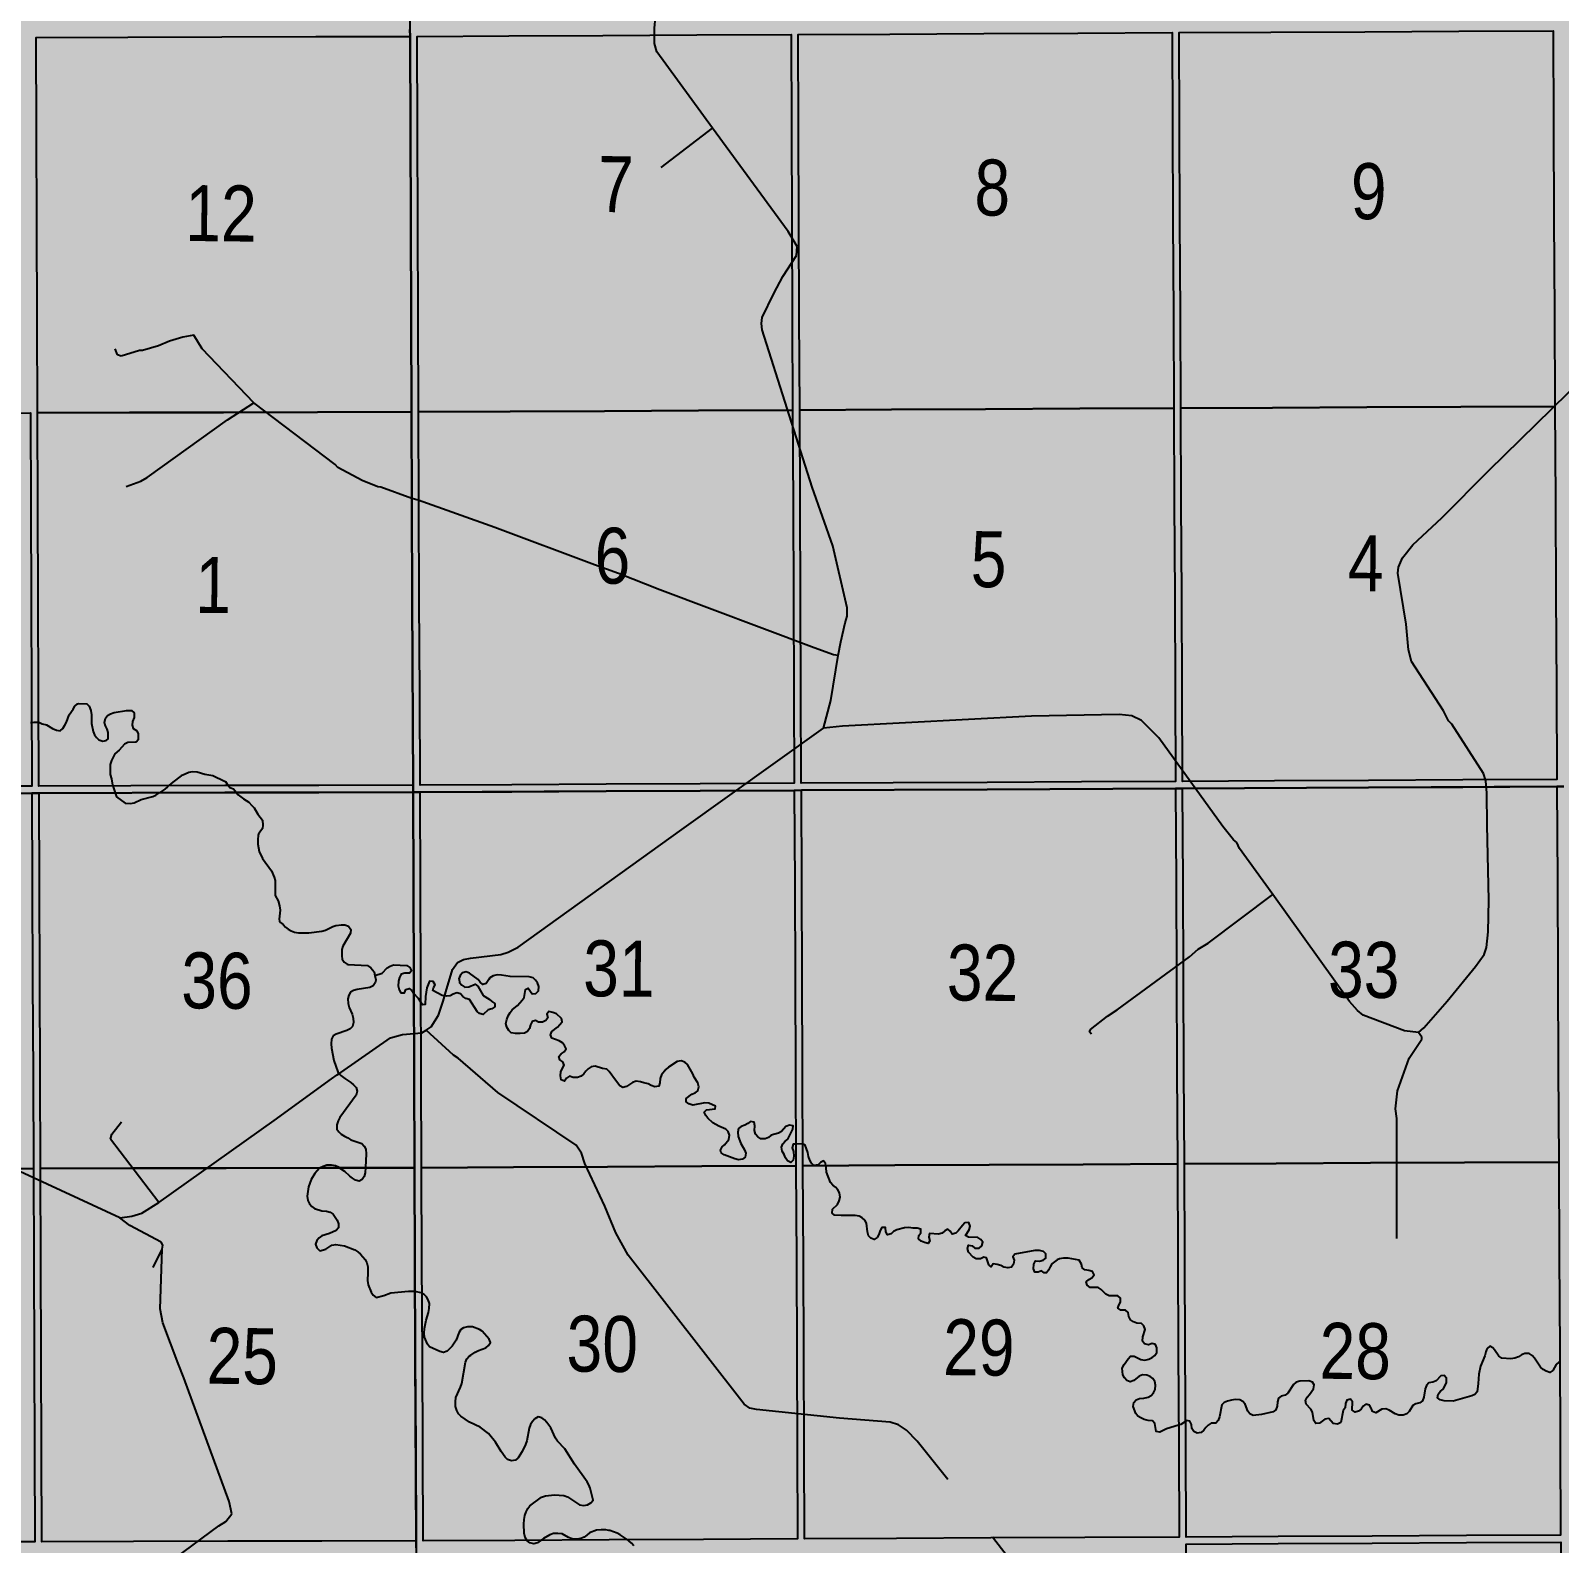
# Model space of a CAD drawing. Extents: x 513823 to 521440, y 6029490 to 6033352.
# Drawn here: x 518799.2 to 519017.3, y 6030419.3 to 6030635.1 of the extents above; entities that cross this region are included whole.
import ezdxf

# ---------------------------------------------------------------- set-up
doc = ezdxf.new("R2010")
doc.units = 0
doc.header["$LTSCALE"] = 5
doc.linetypes.add('DASHED2', pattern=[9.525, 6.35, -3.175])
for name, color, linetype in [('RoadSeg', 57, 'DASHED2'), ('T-WATER', 160, 'Continuous'), ('Townships', 57, 'Continuous')]:
    doc.layers.add(name, color=color, linetype=linetype)
doc.layers.add('ROUTE-MAP-BACKGROUND-H', color=7, linetype='Continuous', true_color=0xf0ebff)
doc.layers.add('Sections', color=7, linetype='Continuous', true_color=0x13f661)
doc.styles.add('120', font='ARIALN.TTF', dxfattribs={"height": 13})

msp = doc.modelspace()

# ---------------------------------------------------------------- hatches: boundary and pattern name
at = {"layer": 'ROUTE-MAP-BACKGROUND-H'}
h = msp.add_hatch(color=256, dxfattribs=at)
h.dxf.hatch_style = 1
h.paths.add_polyline_path([(519556.633, 6029881.078), (518576.608, 6029875.664), (518575.923, 6030199.848), (518525.91, 6030199.804), (518524.729, 6030852.267), (519506.704, 6030857.03), (519512.062, 6030209.867), (519553.826, 6030210.196)])

# ---------------------------------------------------------------- linework, layer by layer
at = {"layer": 'RoadSeg'}
for p, q in [((518889.177, 6030615.55), (518896.503, 6030621.178)), ((518858.076, 6030496.64), (518858.176, 6030497.007)), ((518858.176, 6030497.007), (518858.376, 6030497.673)), ((518858.376, 6030497.673), (518858.476, 6030497.973)), ((518842.959, 6030486.132), (518843.499, 6030486.5)), ((518816.719, 6030458.68), (518818.018, 6030461.277))]:
    msp.add_line(p, q, dxfattribs=at)
for points in [[(518896.503, 6030621.178), (518888.578, 6030632.067), (518888.212, 6030633.232), (518888.245, 6030635.43), (518889.044, 6030644.187), (518889.044, 6030646.019), (518890.443, 6030667.73)], [(518914.418, 6030545.956), (518914.784, 6030547.921), (518915.433, 6030550.62), (518915.683, 6030551.55), (518915.683, 6030552.749), (518913.652, 6030561.606), (518910.688, 6030569.964), (518903.562, 6030592.408), (518903.463, 6030593.307), (518903.596, 6030594.173), (518905.227, 6030597.602), (518906.526, 6030600), (518908.457, 6030603.03), (518908.59, 6030604.296), (518907.292, 6030606.427), (518896.503, 6030621.178)], [(518831.071, 6030582.019), (518823.712, 6030589.711), (518822.546, 6030591.642), (518820.981, 6030591.376), (518819.083, 6030590.776), (518817.485, 6030590.11), (518815.221, 6030589.478), (518814.788, 6030589.444), (518812.157, 6030588.645), (518811.658, 6030588.845), (518811.325, 6030589.677)], [(518997.199, 6030492.179), (518997.932, 6030492.844), (519001.261, 6030496.674), (519005.324, 6030501.602), (519006.523, 6030503.334), (519006.889, 6030504.299), (519007.122, 6030506.53), (519007.189, 6030511.059), (519006.989, 6030521.781), (519006.922, 6030526.343), (519006.789, 6030528.108), (519006.456, 6030529.14), (519001.927, 6030536.166), (519001.461, 6030536.632), (519000.728, 6030538.064), (518996.166, 6030545.124), (518995.767, 6030546.755), (518995.434, 6030550.451), (518994.235, 6030557.711), (518994.302, 6030558.543), (518994.901, 6030559.875), (518996.366, 6030561.74), (519000.529, 6030565.602), (519007.222, 6030572.362), (519020.774, 6030585.615)], [(518812.89, 6030570.064), (518814.988, 6030570.83), (518815.853, 6030571.363), (518827.308, 6030579.588), (518831.071, 6030582.019)], [(518914.418, 6030545.956), (518913.752, 6030546.056), (518910.988, 6030547.055), (518888.978, 6030555.346), (518883.084, 6030557.677), (518879.687, 6030558.876), (518865.435, 6030564.237), (518854.513, 6030568.1), (518853.614, 6030568.333), (518849.219, 6030569.964), (518848.752, 6030569.998), (518846.555, 6030570.93), (518843.059, 6030572.795), (518842.692, 6030573.195), (518831.071, 6030582.019)], [(518912.32, 6030535.6), (518913.352, 6030539.562), (518914.418, 6030545.956)], [(518976.387, 6030511.858), (518971.659, 6030518.451), (518971.292, 6030519.284), (518970.793, 6030519.683), (518969.294, 6030521.581), (518960.17, 6030534.235), (518957.673, 6030536.699), (518956.274, 6030537.365), (518954.51, 6030537.565), (518941.989, 6030537.298), (518915.017, 6030535.866), (518912.32, 6030535.6)], [(518858.476, 6030497.973), (518859.408, 6030501.169), (518860.141, 6030502.168), (518860.973, 6030502.601), (518861.972, 6030502.801), (518866.301, 6030503.334), (518867.334, 6030503.633), (518868.799, 6030504.366), (518892.107, 6030521.148), (518912.32, 6030535.6)], [(518950.547, 6030491.945), (518950.281, 6030492.278), (518950.381, 6030492.611), (518952.845, 6030494.543), (518954.21, 6030495.442), (518964.5, 6030503.001), (518965.765, 6030504.099), (518967.197, 6030504.932), (518976.387, 6030511.858)], [(518997.199, 6030492.179), (518995.168, 6030492.445), (518989.307, 6030494.676), (518988.475, 6030495.308), (518987.343, 6030496.607), (518976.387, 6030511.858)], [(518855.679, 6030492.512), (518856.378, 6030493.011), (518857.444, 6030494.676), (518858.076, 6030496.64)], [(518843.499, 6030486.5), (518850.584, 6030491.413), (518852.282, 6030491.912), (518855.046, 6030492.145), (518855.679, 6030492.512)], [(518955.842, 6030395.079), (518930.069, 6030428.444), (518925.706, 6030433.906), (518924.141, 6030435.47), (518923.009, 6030436.236), (518921.81, 6030436.636), (518914.584, 6030437.202), (518902.763, 6030438.401), (518901.831, 6030438.634), (518901.032, 6030439.167), (518884.449, 6030460.445), (518882.718, 6030463.641), (518881.152, 6030467.437), (518878.289, 6030473.531), (518877.823, 6030474.963), (518877.057, 6030476.128), (518865.902, 6030483.62), (518860.241, 6030488.549), (518859.575, 6030488.982), (518855.679, 6030492.512)], [(518994.102, 6030462.809), (518994.069, 6030479.924), (518993.902, 6030481.29), (518994.169, 6030483.854), (518995.834, 6030488.516), (518997.632, 6030491.246), (518997.632, 6030491.546), (518997.199, 6030492.179)], [(518817.552, 6030467.937), (518833.968, 6030479.625), (518842.16, 6030485.585), (518842.959, 6030486.132)], [(518811.958, 6030465.772), (518797.739, 6030472.366), (518794.709, 6030474.097), (518790.38, 6030477.96), (518785.285, 6030482.822)], [(518817.552, 6030467.937), (518810.659, 6030476.961), (518810.825, 6030477.693), (518812.224, 6030479.458)], [(518811.958, 6030465.772), (518813.689, 6030466.005), (518815.121, 6030466.405), (518817.552, 6030467.937)], [(518818.018, 6030461.277), (518818.118, 6030461.843), (518817.885, 6030462.309), (518813.39, 6030464.673), (518811.958, 6030465.772)], [(518816.786, 6030385.289), (518815.654, 6030387.021), (518809.76, 6030394.213), (518806.63, 6030398.309), (518804.798, 6030401.006), (518803, 6030402.971), (518802.334, 6030404.003), (518804.632, 6030405.901), (518813.756, 6030412.727), (518826.076, 6030421.851), (518827.075, 6030422.451), (518827.941, 6030423.55), (518827.575, 6030425.314), (518821.115, 6030442.93), (518820.282, 6030444.961), (518818.118, 6030450.788), (518817.718, 6030452.786), (518818.018, 6030461.277)]]:
    msp.add_lwpolyline(points, dxfattribs=at)
at = {"layer": 'Sections', "color": 8}
for points in [[(518813.332, 6030580.6), (518800.252, 6030580.57), (518800.203, 6030593.959), (518800.154, 6030607.348), (518800.104, 6030620.738), (518800.055, 6030634.127), (518813.13, 6030634.159), (518826.54, 6030634.192), (518839.949, 6030634.225), (518853.359, 6030634.258), (518853.413, 6030620.867), (518853.467, 6030607.476), (518853.52, 6030594.085), (518853.574, 6030580.694), (518840.16, 6030580.663), (518826.746, 6030580.632)], [(518867.665, 6030580.764), (518854.579, 6030580.699), (518854.525, 6030594.09), (518854.471, 6030607.481), (518854.417, 6030620.872), (518854.363, 6030634.263), (518867.445, 6030634.328), (518880.861, 6030634.395), (518894.278, 6030634.462), (518907.694, 6030634.529), (518907.752, 6030621.138), (518907.811, 6030607.747), (518907.869, 6030594.356), (518907.928, 6030580.965), (518894.507, 6030580.898), (518881.086, 6030580.831)], [(518922.018, 6030581.035), (518908.932, 6030580.97), (518908.873, 6030594.361), (518908.815, 6030607.752), (518908.757, 6030621.143), (518908.698, 6030634.534), (518921.78, 6030634.6), (518935.196, 6030634.667), (518948.613, 6030634.734), (518962.029, 6030634.801), (518962.092, 6030621.41), (518962.155, 6030608.018), (518962.218, 6030594.627), (518962.281, 6030581.235), (518948.86, 6030581.168), (518935.439, 6030581.102)], [(518976.371, 6030581.303), (518963.285, 6030581.24), (518963.222, 6030594.632), (518963.159, 6030608.023), (518963.096, 6030621.414), (518963.033, 6030634.806), (518976.114, 6030634.867), (518989.531, 6030634.929), (519002.947, 6030634.991), (519016.363, 6030635.054), (519016.431, 6030621.665), (519016.499, 6030608.276), (519016.567, 6030594.887), (519016.635, 6030581.498), (519003.214, 6030581.433), (518989.792, 6030581.368)], [(518922.255, 6030527.804), (518909.164, 6030527.74), (518909.107, 6030540.796), (518909.049, 6030554.187), (518908.99, 6030567.578), (518908.932, 6030580.97), (518922.018, 6030581.035), (518935.439, 6030581.102), (518948.86, 6030581.168), (518962.281, 6030581.235), (518962.344, 6030567.844), (518962.407, 6030554.452), (518962.47, 6030541.06), (518962.531, 6030528.004), (518949.106, 6030527.937), (518935.68, 6030527.871)], [(518976.627, 6030528.074), (518963.536, 6030528.009), (518963.474, 6030541.065), (518963.411, 6030554.457), (518963.348, 6030567.849), (518963.285, 6030581.24), (518976.371, 6030581.303), (518989.792, 6030581.368), (519003.214, 6030581.433), (519016.635, 6030581.498), (519016.703, 6030568.109), (519016.771, 6030554.72), (519016.839, 6030541.331), (519016.905, 6030528.277), (519003.479, 6030528.21), (518990.053, 6030528.142)], [(518759.188, 6030527.233), (518746.104, 6030527.196), (518746.059, 6030540.251), (518746.013, 6030553.642), (518745.967, 6030567.032), (518745.92, 6030580.422), (518759.001, 6030580.458), (518772.417, 6030580.495), (518785.832, 6030580.531), (518799.248, 6030580.568), (518799.297, 6030567.178), (518799.347, 6030553.789), (518799.396, 6030540.4), (518799.444, 6030527.346), (518786.025, 6030527.308), (518772.607, 6030527.27)], [(518813.532, 6030527.377), (518800.448, 6030527.348), (518800.4, 6030540.402), (518800.351, 6030553.792), (518800.302, 6030567.181), (518800.252, 6030580.57), (518813.332, 6030580.6), (518826.746, 6030580.632), (518840.16, 6030580.663), (518853.574, 6030580.694), (518853.628, 6030567.303), (518853.682, 6030553.912), (518853.736, 6030540.521), (518853.788, 6030527.465), (518840.37, 6030527.436), (518826.951, 6030527.406)], [(518867.883, 6030527.535), (518854.793, 6030527.47), (518854.74, 6030540.526), (518854.686, 6030553.917), (518854.632, 6030567.308), (518854.579, 6030580.699), (518867.665, 6030580.764), (518881.086, 6030580.831), (518894.507, 6030580.898), (518907.928, 6030580.965), (518907.986, 6030567.573), (518908.044, 6030554.182), (518908.103, 6030540.791), (518908.16, 6030527.735), (518894.734, 6030527.668), (518881.309, 6030527.602)], [(518868.107, 6030472.977), (518855.012, 6030472.912), (518854.958, 6030486.301), (518854.904, 6030499.689), (518854.85, 6030513.078), (518854.797, 6030526.466), (518867.887, 6030526.531), (518881.313, 6030526.597), (518894.739, 6030526.664), (518908.164, 6030526.73), (518908.223, 6030513.342), (518908.281, 6030499.954), (518908.34, 6030486.565), (518908.398, 6030473.177), (518894.968, 6030473.11), (518881.538, 6030473.044)], [(518922.498, 6030473.247), (518909.402, 6030473.182), (518909.344, 6030486.57), (518909.285, 6030499.959), (518909.227, 6030513.347), (518909.168, 6030526.735), (518922.259, 6030526.8), (518935.685, 6030526.867), (518949.111, 6030526.933), (518962.536, 6030527), (518962.599, 6030513.611), (518962.663, 6030500.223), (518962.726, 6030486.835), (518962.789, 6030473.447), (518949.359, 6030473.38), (518935.928, 6030473.313)], [(518976.889, 6030473.517), (518963.793, 6030473.451), (518963.73, 6030486.84), (518963.667, 6030500.228), (518963.604, 6030513.616), (518963.54, 6030527.005), (518976.631, 6030527.07), (518990.058, 6030527.138), (519003.484, 6030527.205), (519016.91, 6030527.273), (519016.978, 6030513.885), (519017.046, 6030500.496), (519017.114, 6030487.108), (519017.182, 6030473.72), (519003.751, 6030473.652), (518990.32, 6030473.584)], [(518759.372, 6030472.674), (518746.283, 6030472.638), (518746.239, 6030486.026), (518746.195, 6030499.415), (518746.152, 6030512.803), (518746.108, 6030526.192), (518759.191, 6030526.229), (518772.61, 6030526.266), (518786.029, 6030526.304), (518799.448, 6030526.341), (518799.497, 6030512.953), (518799.546, 6030499.565), (518799.595, 6030486.176), (518799.644, 6030472.787), (518786.22, 6030472.75), (518772.796, 6030472.712)], [(518813.736, 6030472.819), (518800.648, 6030472.79), (518800.599, 6030486.178), (518800.55, 6030499.567), (518800.501, 6030512.955), (518800.452, 6030526.344), (518813.536, 6030526.372), (518826.955, 6030526.402), (518840.374, 6030526.432), (518853.792, 6030526.461), (518853.846, 6030513.073), (518853.9, 6030499.684), (518853.954, 6030486.296), (518854.007, 6030472.907), (518840.584, 6030472.878), (518827.16, 6030472.848)], [(518759.552, 6030419.454), (518746.458, 6030419.417), (518746.415, 6030432.471), (518746.371, 6030445.86), (518746.327, 6030459.249), (518746.283, 6030472.638), (518759.372, 6030472.674), (518772.796, 6030472.712), (518786.22, 6030472.75), (518799.644, 6030472.787), (518799.692, 6030459.399), (518799.741, 6030446.01), (518799.79, 6030432.622), (518799.838, 6030419.568), (518786.409, 6030419.53), (518772.981, 6030419.492)], [(518813.936, 6030419.599), (518800.842, 6030419.57), (518800.795, 6030432.624), (518800.746, 6030446.013), (518800.697, 6030459.401), (518800.648, 6030472.79), (518813.736, 6030472.819), (518827.16, 6030472.848), (518840.584, 6030472.878), (518854.007, 6030472.907), (518854.061, 6030459.519), (518854.115, 6030446.13), (518854.169, 6030432.742), (518854.221, 6030419.688), (518840.793, 6030419.658), (518827.364, 6030419.629)], [(518868.325, 6030419.758), (518855.225, 6030419.693), (518855.173, 6030432.747), (518855.119, 6030446.135), (518855.065, 6030459.524), (518855.012, 6030472.912), (518868.107, 6030472.977), (518881.538, 6030473.044), (518894.968, 6030473.11), (518908.398, 6030473.177), (518908.457, 6030459.789), (518908.515, 6030446.4), (518908.574, 6030433.012), (518908.631, 6030419.958), (518895.196, 6030419.892), (518881.761, 6030419.825)], [(518922.735, 6030420.028), (518909.635, 6030419.963), (518909.578, 6030433.017), (518909.519, 6030446.405), (518909.461, 6030459.794), (518909.402, 6030473.182), (518922.498, 6030473.247), (518935.928, 6030473.313), (518949.359, 6030473.38), (518962.789, 6030473.447), (518962.852, 6030460.058), (518962.916, 6030446.67), (518962.979, 6030433.282), (518963.041, 6030420.228), (518949.606, 6030420.162), (518936.171, 6030420.095)], [(518977.145, 6030420.299), (518964.045, 6030420.233), (518963.983, 6030433.287), (518963.92, 6030446.675), (518963.857, 6030460.063), (518963.793, 6030473.451), (518976.889, 6030473.517), (518990.32, 6030473.584), (519003.751, 6030473.652), (519017.182, 6030473.72), (519017.25, 6030460.332), (519017.318, 6030446.943), (519017.386, 6030433.555), (519017.452, 6030420.501), (519004.017, 6030420.434), (518990.581, 6030420.366)], [(518977.408, 6030365.742), (518964.303, 6030365.676), (518964.239, 6030379.064), (518964.176, 6030392.453), (518964.113, 6030405.841), (518964.05, 6030419.229), (518977.15, 6030419.295), (518990.586, 6030419.362), (519004.022, 6030419.43), (519017.458, 6030419.497), (519017.526, 6030406.109), (519017.594, 6030392.721), (519017.662, 6030379.332), (519017.73, 6030365.944), (519004.289, 6030365.877), (518990.849, 6030365.809)]]:
    msp.add_lwpolyline(points, close=True, dxfattribs=at)
at = {"layer": 'T-WATER'}
for points in [[(518799.234, 6030536.407), (518799.376, 6030536.424), (518799.732, 6030536.467), (518800.38, 6030536.435), (518800.434, 6030536.433), (518800.914, 6030536.235), (518801.525, 6030536.094), (518802.355, 6030535.559), (518802.948, 6030535.3), (518803.468, 6030535.236), (518803.844, 6030535.544), (518804.144, 6030536.003), (518804.379, 6030536.443), (518804.734, 6030537.481), (518805.312, 6030538.29), (518805.565, 6030538.744), (518805.923, 6030539.06), (518806.065, 6030539.098), (518807.253, 6030539.064), (518807.614, 6030538.737), (518807.846, 6030538.126), (518807.932, 6030537.501), (518807.951, 6030536.256), (518808.193, 6030535.128), (518808.377, 6030534.664), (518808.653, 6030534.264), (518808.981, 6030533.916), (518809.56, 6030533.721), (518810.047, 6030533.843), (518810.333, 6030534.095), (518810.333, 6030534.962), (518810.178, 6030535.438), (518809.915, 6030535.915), (518809.802, 6030536.402), (518809.912, 6030537.025), (518810.222, 6030537.383), (518810.647, 6030537.647), (518811.149, 6030537.852), (518812.912, 6030538.126), (518813.623, 6030538.104), (518813.998, 6030537.791), (518814.044, 6030537.663), (518814.033, 6030537.097), (518813.804, 6030536.563), (518813.721, 6030536.008), (518813.863, 6030535.531), (518814.334, 6030535.257), (518814.582, 6030534.823), (518814.583, 6030533.95), (518814.363, 6030533.665), (518814.263, 6030533.617), (518813.123, 6030533.568), (518812.649, 6030533.312), (518811.903, 6030532.472), (518811.269, 6030531.918), (518810.77, 6030530.982), (518810.617, 6030530.432), (518810.616, 6030529.009), (518810.771, 6030528.38), (518810.937, 6030527.467), (518810.961, 6030527.395), (518811.303, 6030526.392)], [(518828.568, 6030526.43), (518828.201, 6030526.886), (518827.681, 6030527.093), (518827.444, 6030527.432), (518827.104, 6030527.92), (518826.914, 6030528.008), (518825.245, 6030528.784), (518824.117, 6030528.97), (518823.007, 6030529.335), (518822.305, 6030529.371), (518821.811, 6030529.291), (518821.283, 6030529.016), (518820.728, 6030528.822), (518819.539, 6030527.897), (518818.971, 6030527.413), (518818.751, 6030527.226), (518818.417, 6030526.876), (518817.688, 6030526.406)], [(518811.303, 6030526.392), (518811.507, 6030525.794), (518812.749, 6030524.891), (518813.462, 6030524.857), (518814.041, 6030524.949), (518815.033, 6030525.441), (518816.67, 6030525.86), (518817.133, 6030526.049), (518817.688, 6030526.406)], [(518828.568, 6030526.43), (518828.836, 6030526.096), (518829.632, 6030525.501), (518830.386, 6030525.042), (518830.783, 6030524.563), (518831.146, 6030524.247), (518831.657, 6030523.324), (518832.305, 6030522.461), (518832.363, 6030521.779), (518832.306, 6030521.284), (518832.223, 6030521.167), (518832.035, 6030520.901), (518831.859, 6030520.634), (518831.768, 6030520.496), (518831.711, 6030520.318), (518831.641, 6030519.653), (518831.664, 6030519.041), (518831.849, 6030518.018), (518832.311, 6030517.006), (518833.615, 6030515.227), (518834.001, 6030514.36), (518834.115, 6030513.874), (518834.123, 6030511.751), (518834.543, 6030510.986), (518834.73, 6030510.26), (518834.82, 6030509.619), (518834.692, 6030508.372), (518834.759, 6030508.091), (518834.912, 6030507.897), (518835.29, 6030507.586), (518835.58, 6030507.213), (518835.994, 6030506.944), (518836.434, 6030506.693), (518836.899, 6030506.511), (518837.447, 6030506.407), (518838.929, 6030506.412), (518840.787, 6030506.631), (518841.302, 6030506.799), (518842.341, 6030507.302), (518842.776, 6030507.432), (518843.571, 6030507.551), (518844.07, 6030507.542), (518844.576, 6030507.347), (518844.904, 6030506.867), (518844.854, 6030506.363), (518843.772, 6030504.501), (518843.642, 6030504.018), (518843.622, 6030503.145), (518843.676, 6030502.652), (518843.984, 6030502.231), (518844.374, 6030501.927), (518844.551, 6030501.882), (518847.29, 6030501.755), (518847.793, 6030501.407), (518848.254, 6030500.829), (518848.362, 6030500.318)], [(518848.362, 6030500.318), (518849.41, 6030500.664), (518850.08, 6030501.407), (518850.515, 6030501.665), (518851.025, 6030501.84), (518852.927, 6030501.751), (518853.338, 6030501.486), (518853.568, 6030501.009), (518853.281, 6030500.653), (518852.625, 6030500.654), (518852.092, 6030500.519), (518851.874, 6030500.06), (518851.785, 6030499.704), (518851.73, 6030499.484), (518851.666, 6030498.825), (518851.804, 6030498.258), (518852.071, 6030497.828), (518852.553, 6030497.84), (518852.747, 6030498.335), (518853.253, 6030498.465), (518853.631, 6030498.174), (518853.873, 6030497.815)], [(518864.759, 6030500.006), (518864.592, 6030499.758), (518864.211, 6030499.193), (518863.724, 6030499.033), (518863.348, 6030499.356), (518863.099, 6030499.753), (518863.091, 6030499.765), (518861.854, 6030500.649), (518861.357, 6030500.864), (518860.831, 6030500.709), (518860.521, 6030500.343), (518860.321, 6030499.866), (518860.346, 6030499.741), (518860.431, 6030499.312), (518860.77, 6030498.938), (518861.165, 6030498.655), (518861.737, 6030498.692), (518862.655, 6030499.104), (518863.016, 6030498.778), (518863.815, 6030497.489), (518864.657, 6030496.946), (518865.035, 6030496.593), (518865.463, 6030496.336), (518865.459, 6030495.864), (518865.038, 6030495.583), (518864.528, 6030495.416), (518863.785, 6030494.742), (518863.283, 6030494.895), (518862.912, 6030495.21), (518861.826, 6030496.897), (518861.296, 6030497.04), (518860.876, 6030497.335), (518860.551, 6030497.705), (518860.048, 6030497.842), (518859.531, 6030497.679), (518859.103, 6030497.435), (518858.628, 6030497.376), (518857.967, 6030497.486), (518856.602, 6030498.167), (518856.693, 6030498.572), (518856.925, 6030499.014), (518856.673, 6030499.461), (518856.151, 6030499.508), (518855.755, 6030498.542), (518855.573, 6030497.311), (518855.538, 6030496.172), (518855.12, 6030496.141), (518854.882, 6030496.532), (518854.574, 6030497.04), (518853.873, 6030497.815)], [(518848.362, 6030500.318), (518848.476, 6030499.697), (518848.482, 6030499.664), (518848.39, 6030499.253), (518848.099, 6030498.864), (518847.609, 6030498.627), (518845.834, 6030498.344), (518845.32, 6030498.177), (518844.885, 6030497.936), (518844.643, 6030497.508), (518844.488, 6030496.988), (518844.52, 6030496.312), (518844.666, 6030495.76), (518845.106, 6030494.791), (518845.273, 6030494.257), (518845.294, 6030493.605), (518845.179, 6030493.043), (518844.819, 6030492.726), (518844.346, 6030492.484), (518842.83, 6030491.972), (518842.409, 6030491.702), (518842.182, 6030491.22), (518842.116, 6030490.583), (518842.14, 6030489.957), (518842.496, 6030488.222), (518843.082, 6030486.587), (518843.3, 6030486.239), (518843.491, 6030486.062), (518844.083, 6030485.615), (518844.942, 6030485.079), (518845.319, 6030484.733), (518845.662, 6030484.347), (518845.83, 6030483.829), (518845.693, 6030483.264), (518843.34, 6030480.057), (518843.1, 6030479.604), (518842.909, 6030479.037), (518842.914, 6030478.392), (518843.211, 6030478.006), (518843.563, 6030477.681), (518844.015, 6030477.385), (518844.512, 6030477.185), (518844.914, 6030476.896), (518846.505, 6030476.367), (518846.818, 6030475.973), (518847.062, 6030475.532), (518847.126, 6030474.888), (518847.017, 6030472.916), (518846.976, 6030472.173), (518846.82, 6030471.662), (518846.547, 6030471.246), (518846.115, 6030470.995), (518845.595, 6030471.138), (518845.169, 6030471.423), (518844.769, 6030471.718), (518844.06, 6030472.385), (518843.276, 6030472.908), (518843.236, 6030472.935), (518842.719, 6030473.158), (518842.169, 6030473.291), (518841.501, 6030473.286), (518840.959, 6030473.103), (518840.557, 6030472.902), (518840.472, 6030472.859), (518839.794, 6030472.07), (518839.241, 6030471.222), (518838.881, 6030470.161), (518838.704, 6030468.856), (518838.782, 6030468.245), (518839.012, 6030467.76), (518839.337, 6030467.358), (518839.753, 6030467.103), (518840.788, 6030466.752), (518841.455, 6030466.701), (518841.994, 6030466.566), (518842.397, 6030466.263), (518842.948, 6030465.418), (518843.172, 6030464.921), (518843.14, 6030464.332), (518842.847, 6030463.956), (518841.89, 6030463.514), (518840.77, 6030463.205), (518840.395, 6030462.908), (518840.074, 6030462.52), (518839.901, 6030461.981), (518840.066, 6030461.483), (518840.482, 6030461.059), (518841.367, 6030461.288), (518842.193, 6030461.865), (518842.804, 6030461.957), (518844.007, 6030461.779)], [(518889.035, 6030485.653), (518888.999, 6030485.027), (518888.851, 6030484.527), (518888.27, 6030484.453), (518887.75, 6030484.626), (518887.307, 6030484.865), (518886.726, 6030484.993), (518886.205, 6030485.176), (518885.612, 6030485.25), (518885.084, 6030485.061), (518884.255, 6030484.467), (518883.716, 6030484.34), (518883.277, 6030484.58), (518882.642, 6030485.386), (518881.782, 6030486.638), (518881.445, 6030486.944), (518881.413, 6030486.973), (518880.812, 6030487.073), (518879.769, 6030487.378), (518879.208, 6030487.282), (518878.751, 6030487.03), (518878.414, 6030486.696), (518878.141, 6030486.288), (518877.753, 6030485.967), (518877.229, 6030485.786), (518876.625, 6030485.794), (518876.093, 6030485.943), (518875.698, 6030485.668), (518875.411, 6030485.266), (518874.915, 6030485.441), (518874.819, 6030486.013), (518874.863, 6030486.64), (518875.34, 6030487.532), (518875.134, 6030487.991), (518874.741, 6030488.29), (518874.559, 6030488.78), (518874.909, 6030489.163), (518875.363, 6030489.421), (518875.614, 6030489.85), (518875.39, 6030490.318), (518875.094, 6030490.73), (518874.633, 6030490.984), (518873.593, 6030491.376), (518873.377, 6030491.838), (518873.583, 6030492.345), (518874.391, 6030492.952), (518875.036, 6030493.726), (518874.985, 6030494.206), (518874.229, 6030494.838), (518873.728, 6030495.054), (518873.156, 6030495.186), (518872.867, 6030494.824), (518873.035, 6030494.3), (518872.727, 6030493.89), (518872.265, 6030493.664), (518871.689, 6030493.649), (518871.256, 6030493.893), (518870.798, 6030493.775), (518870.56, 6030493.298), (518870.396, 6030492.769), (518870.13, 6030492.32), (518869.675, 6030492.096), (518869.056, 6030492.031), (518868.407, 6030492.057), (518867.801, 6030492.165), (518867.431, 6030492.5), (518867.151, 6030492.929), (518867.006, 6030493.493), (518867.149, 6030494.051), (518867.378, 6030494.546), (518867.62, 6030495.034), (518867.94, 6030495.41), (518868.696, 6030496.046), (518869.356, 6030496.795), (518869.65, 6030497.207), (518869.812, 6030498.318), (518870.213, 6030498.515), (518870.768, 6030497.722), (518871.321, 6030497.776), (518871.662, 6030498.153), (518871.75, 6030498.774), (518871.542, 6030499.268), (518871.262, 6030499.654), (518871.102, 6030499.799), (518870.9, 6030499.984), (518870.368, 6030500.141), (518867.636, 6030500.179), (518866.398, 6030500.374), (518865.777, 6030500.402), (518865.219, 6030500.261), (518864.759, 6030500.006)], [(518911.558, 6030473.298), (518910.971, 6030473.22), (518910.612, 6030473.547), (518910.376, 6030473.982), (518910.192, 6030474.503), (518910.087, 6030475.078), (518909.729, 6030476.132), (518909.354, 6030476.291), (518909.252, 6030476.334), (518908.35, 6030476.276), (518907.985, 6030476.253), (518907.877, 6030475.763), (518908.052, 6030475.213), (518908.096, 6030474.557), (518907.996, 6030473.973), (518907.652, 6030473.647), (518907.179, 6030473.868), (518906.909, 6030474.307), (518906.708, 6030474.811), (518906.449, 6030475.255), (518906.335, 6030475.818), (518906.54, 6030476.32), (518906.852, 6030476.679), (518907.251, 6030476.988), (518907.956, 6030478.411), (518908.021, 6030478.9), (518907.488, 6030478.993), (518906.972, 6030478.802), (518906.348, 6030478.095), (518905.907, 6030477.853), (518904.865, 6030477.536), (518904.465, 6030477.216), (518904.011, 6030477.004), (518903.384, 6030477.034), (518902.94, 6030477.316), (518902.643, 6030477.688), (518902.492, 6030478.233), (518902.547, 6030478.874), (518902.418, 6030479.41), (518901.9, 6030479.51), (518901.532, 6030479.207), (518901.104, 6030478.959), (518900.58, 6030478.804), (518900.186, 6030478.515), (518900.093, 6030477.977), (518900.151, 6030477.374), (518900.544, 6030476.379), (518901.045, 6030475.468), (518901.253, 6030474.981), (518901.155, 6030474.398), (518900.758, 6030474.127), (518900.213, 6030474.009), (518899.671, 6030474.157), (518898.171, 6030474.748), (518897.746, 6030475.006), (518897.628, 6030475.423), (518897.857, 6030475.864), (518898.213, 6030476.175), (518898.834, 6030476.943), (518898.914, 6030477.532), (518898.734, 6030478.066), (518898.394, 6030478.393), (518897.416, 6030478.821), (518896.537, 6030479.288), (518895.836, 6030479.979), (518895.529, 6030480.373), (518895.309, 6030480.817), (518895.659, 6030481.158), (518896.863, 6030481.32), (518896.934, 6030481.695), (518895.99, 6030482.127), (518895.4, 6030482.175), (518893.677, 6030481.851), (518893.139, 6030482), (518892.741, 6030482.289), (518892.719, 6030482.794), (518893.549, 6030483.4), (518894.045, 6030483.603), (518894.427, 6030483.888), (518894.54, 6030484.438), (518894.393, 6030485.002), (518893.89, 6030485.832), (518893.692, 6030486.309), (518892.915, 6030487.616), (518892.574, 6030487.983), (518892.022, 6030488.146), (518891.471, 6030488.041), (518890.211, 6030487.235), (518889.848, 6030486.926), (518889.212, 6030486.167), (518889.035, 6030485.653)], [(518939.156, 6030458.739), (518938.618, 6030458.627), (518938.05, 6030458.732), (518937.593, 6030458.944), (518937.073, 6030459.098), (518936.538, 6030459.181), (518936.238, 6030458.792), (518935.959, 6030459.019), (518935.914, 6030459.056), (518935.588, 6030460.073), (518935.168, 6030460.168), (518934.72, 6030459.926), (518934.098, 6030459.909), (518933.661, 6030460.143), (518933.014, 6030460.876), (518932.841, 6030461.38), (518933.026, 6030461.851), (518933.536, 6030461.765), (518933.922, 6030461.451), (518934.534, 6030461.433), (518934.913, 6030461.755), (518935.047, 6030462.268), (518934.749, 6030462.671), (518934.34, 6030462.951), (518933.011, 6030463.009), (518932.554, 6030463.223), (518933.078, 6030464.068), (518933.248, 6030464.587), (518933.048, 6030465.072), (518932.466, 6030465.027), (518932.127, 6030464.682), (518931.538, 6030463.901), (518931.182, 6030463.567), (518930.666, 6030463.451), (518930.394, 6030463.85), (518930.055, 6030464.159), (518929.626, 6030463.891), (518929.264, 6030463.557), (518928.708, 6030463.442), (518927.463, 6030463.537), (518927.369, 6030462.996), (518927.496, 6030462.456), (518927.265, 6030462.085), (518926.734, 6030462.227), (518926.257, 6030462.453), (518925.874, 6030462.741), (518925.904, 6030463.248), (518926.23, 6030463.618), (518926.214, 6030464.154), (518925.697, 6030464.306), (518925.087, 6030464.307), (518924.478, 6030464.377), (518923.866, 6030464.354), (518922.775, 6030464.049), (518922.32, 6030463.811), (518921.959, 6030463.495), (518921.453, 6030463.338), (518921.221, 6030463.775), (518921.151, 6030464.391), (518920.658, 6030464.374), (518920.398, 6030463.932), (518920.232, 6030463.399), (518919.956, 6030462.976), (518919.561, 6030462.684), (518919.054, 6030462.85), (518918.721, 6030463.205), (518918.598, 6030463.754), (518918.453, 6030464.976), (518918.243, 6030465.436), (518917.858, 6030465.736), (518917.428, 6030465.984), (518916.858, 6030466.09), (518914.828, 6030466.095), (518913.89, 6030466.153), (518913.539, 6030466.424), (518913.624, 6030467.014), (518914.336, 6030467.661), (518914.545, 6030468.162), (518914.68, 6030468.703), (518914.596, 6030469.307), (518914.362, 6030469.755), (518914.039, 6030470.135), (518913.643, 6030470.438), (518913.342, 6030470.812), (518912.73, 6030472.264), (518912.715, 6030472.897), (518912.659, 6030473.223), (518912.615, 6030473.489), (518912.344, 6030473.884), (518911.919, 6030473.648), (518911.558, 6030473.298)], [(518844.007, 6030461.779), (518845.469, 6030461.192), (518845.941, 6030460.912), (518846.321, 6030460.593), (518846.971, 6030459.833), (518847.198, 6030459.352), (518847.323, 6030458.761), (518847.357, 6030457.893), (518847.297, 6030456.806), (518847.387, 6030456.179), (518847.816, 6030455.17), (518848.086, 6030454.71), (518848.518, 6030454.411), (518849.609, 6030454.701), (518850.61, 6030455.081), (518853.122, 6030455.29), (518853.79, 6030455.28), (518854.044, 6030455.236)], [(518959.387, 6030440.808), (518959.643, 6030441.268), (518959.695, 6030441.87), (518959.556, 6030442.414), (518959.289, 6030442.825), (518958.913, 6030443.114), (518958.432, 6030443.308), (518957.826, 6030443.375), (518957.332, 6030443.199), (518956.565, 6030442.557), (518956.077, 6030442.363), (518955.582, 6030442.577), (518955.27, 6030442.936), (518955.005, 6030443.345), (518954.924, 6030444.306), (518955.194, 6030444.862), (518955.751, 6030445.669), (518956.1, 6030446.033), (518956.64, 6030446.037), (518957.574, 6030445.577), (518958.131, 6030445.469), (518958.713, 6030445.602), (518959.178, 6030445.824), (518959.599, 6030446.114), (518959.841, 6030446.571), (518959.842, 6030446.679), (518959.848, 6030447.21), (518959.66, 6030447.677), (518959.187, 6030447.815), (518958.688, 6030447.655), (518958.121, 6030447.788), (518957.827, 6030448.191), (518957.869, 6030448.802), (518958.21, 6030449.844), (518958.026, 6030450.359), (518957.653, 6030450.672), (518957.016, 6030450.713), (518956.525, 6030450.933), (518956.114, 6030451.225), (518955.876, 6030451.678), (518955.777, 6030452.268), (518955.382, 6030452.568), (518954.747, 6030452.61), (518954.308, 6030452.852), (518954.42, 6030453.326), (518954.701, 6030453.718), (518954.68, 6030454.322), (518954.287, 6030454.614), (518953.054, 6030454.655), (518952.594, 6030454.876), (518951.912, 6030455.545), (518951.493, 6030455.799), (518950.333, 6030455.845), (518949.941, 6030456.149), (518949.795, 6030456.62), (518950.158, 6030456.978), (518950.595, 6030457.22), (518950.903, 6030457.606), (518950.699, 6030458.101), (518950.184, 6030458.269), (518949.592, 6030458.348), (518949.199, 6030458.625), (518949.106, 6030459.171), (518948.809, 6030459.727), (518947.222, 6030459.991), (518946.572, 6030460.008), (518945.972, 6030459.919), (518945.658, 6030459.79), (518944.911, 6030459.178), (518944.629, 6030458.775), (518944.418, 6030458.31), (518944.144, 6030457.892), (518943.78, 6030457.893), (518943.415, 6030458.202), (518942.945, 6030458.033), (518942.445, 6030457.991), (518942.272, 6030458.505), (518942.318, 6030459.147), (518942.54, 6030459.61), (518943.106, 6030459.563), (518943.652, 6030459.699), (518944.025, 6030459.995), (518944.03, 6030460.631), (518943.685, 6030460.954), (518943.126, 6030461.08), (518942.472, 6030461.089), (518939.601, 6030460.582), (518939.332, 6030460.208), (518939.522, 6030459.723), (518939.435, 6030459.14), (518939.156, 6030458.739)], [(518862.643, 6030446.607), (518863.14, 6030446.859), (518864.162, 6030447.231), (518864.548, 6030447.528), (518864.831, 6030447.96), (518864.656, 6030448.464), (518863.655, 6030449.573), (518863.248, 6030449.838), (518862.251, 6030450.223), (518861.572, 6030450.224), (518861.008, 6030450.087), (518860.595, 6030449.819), (518860.329, 6030449.362), (518859.928, 6030448.328), (518859.367, 6030447.472), (518859.008, 6030447.083), (518858.654, 6030446.757), (518858.151, 6030446.556), (518857.599, 6030446.703), (518856.13, 6030447.346), (518855.841, 6030447.74), (518855.443, 6030448.751), (518855.356, 6030449.331), (518855.418, 6030449.952), (518855.658, 6030451.153), (518856.012, 6030452.25), (518856.101, 6030452.85), (518856.116, 6030453.534), (518855.965, 6030454.066), (518855.705, 6030454.471), (518855.391, 6030454.835), (518855.049, 6030455.03), (518854.961, 6030455.08), (518854.044, 6030455.236)], [(518885.271, 6030418.955), (518884.933, 6030419.353), (518884.575, 6030419.672), (518884.31, 6030419.862), (518883.341, 6030420.559), (518882.88, 6030420.789), (518881.853, 6030421.141), (518881.721, 6030421.164), (518881.28, 6030421.242), (518880.605, 6030421.257), (518879.96, 6030421.191), (518878.95, 6030420.845), (518878.584, 6030420.502), (518878.188, 6030420.233), (518877.718, 6030420.029), (518877.135, 6030419.951), (518876.496, 6030419.995), (518875.968, 6030420.154), (518875.081, 6030420.677), (518874.446, 6030420.756), (518873.802, 6030420.732), (518873.276, 6030420.537), (518872.381, 6030420.033), (518872.078, 6030419.801), (518871.552, 6030419.4), (518871.03, 6030419.239), (518870.458, 6030419.412), (518870.036, 6030419.74), (518870.006, 6030419.791), (518869.772, 6030420.189), (518869.658, 6030420.774), (518869.591, 6030422.066), (518869.645, 6030422.722), (518869.756, 6030423.288), (518869.927, 6030423.805), (518870.165, 6030424.282), (518870.458, 6030424.666), (518872.124, 6030425.914), (518872.686, 6030426.094), (518873.973, 6030426.236), (518875.314, 6030426.174), (518875.839, 6030425.981), (518877.103, 6030425.099), (518877.548, 6030424.843), (518878.124, 6030424.726), (518878.693, 6030424.82), (518879.169, 6030425.09), (518879.456, 6030425.502), (518879.04, 6030427.211), (518878.849, 6030427.699), (518878.602, 6030428.128), (518876.803, 6030430.619), (518875.418, 6030432.792), (518874.41, 6030433.911), (518874.104, 6030434.342), (518873.453, 6030435.81), (518872.882, 6030436.588), (518872.552, 6030436.942), (518872.143, 6030437.257), (518871.612, 6030437.386), (518871.171, 6030437.096), (518870.81, 6030436.715), (518870.529, 6030436.296), (518870.33, 6030435.759), (518870.001, 6030433.976), (518869.808, 6030433.425), (518869.349, 6030432.451), (518868.799, 6030431.533), (518868.421, 6030431.198), (518867.834, 6030431.11), (518867.265, 6030431.271), (518866.923, 6030431.633), (518866.336, 6030432.409), (518865.54, 6030433.779), (518864.532, 6030434.989), (518863.35, 6030435.916), (518861.863, 6030436.598), (518860.591, 6030437.474), (518860.261, 6030437.814), (518860.03, 6030438.295), (518859.853, 6030438.857), (518859.846, 6030439.527), (518859.916, 6030440.155), (518860.575, 6030441.614), (518860.747, 6030442.118), (518861.258, 6030445.168), (518861.481, 6030445.655), (518861.807, 6030446.02), (518862.055, 6030446.194), (518862.643, 6030446.607)], [(519017.293, 6030445.18), (519017.191, 6030445.172), (519016.825, 6030444.827), (519016.314, 6030443.962), (519015.897, 6030443.714), (519015.396, 6030443.896), (519014.953, 6030444.148), (519014.56, 6030444.451), (519013.734, 6030445.764), (519013.396, 6030446.127), (519012.951, 6030446.387), (519012.352, 6030446.422), (519011.853, 6030446.223), (519011.426, 6030445.941), (519010.935, 6030445.731), (519010.331, 6030445.668), (519009.058, 6030445.739), (519008.655, 6030446.034), (519008.026, 6030446.922), (519007.802, 6030447.239), (519007.346, 6030447.456), (519006.967, 6030447.138), (519006.881, 6030446.916), (519006.774, 6030446.641), (519006.648, 6030446.066), (519005.998, 6030444.58), (519005.759, 6030443.472), (519005.7, 6030442.148), (519005.529, 6030440.954), (519005.221, 6030440.563), (519004.769, 6030440.349), (519002.122, 6030439.593), (519000.823, 6030439.641), (519000.264, 6030439.785), (518999.891, 6030440.088), (518999.995, 6030440.622), (519000.311, 6030441.014), (519000.684, 6030441.34), (519000.956, 6030441.765), (519001.172, 6030442.258), (519001.161, 6030442.874), (519000.848, 6030443.253), (519000.362, 6030443.241), (518999.718, 6030442.514), (518999.219, 6030442.342), (518998.665, 6030442.226), (518998.321, 6030441.858), (518998.135, 6030441.363), (518997.93, 6030440.202), (518997.758, 6030439.677), (518997.391, 6030439.351), (518996.821, 6030439.225), (518996.388, 6030438.983), (518995.826, 6030438.148), (518995.497, 6030437.789), (518994.99, 6030437.604), (518994.359, 6030437.62), (518993.844, 6030437.798), (518992.996, 6030438.311), (518992.509, 6030438.509), (518991.935, 6030438.455), (518991.085, 6030437.923), (518990.608, 6030438.117), (518990.458, 6030438.504)], [(518990.458, 6030438.504), (518990.412, 6030438.621), (518990.17, 6030439.048), (518989.675, 6030439.182), (518989.284, 6030438.882), (518988.98, 6030438.493), (518988.637, 6030438.161), (518988.127, 6030438.047), (518987.704, 6030438.319), (518987.777, 6030439.5), (518987.489, 6030439.893), (518986.978, 6030439.739), (518986.772, 6030439.266), (518986.724, 6030438.679), (518986.44, 6030438.274), (518986.087, 6030436.574), (518985.65, 6030436.336), (518985.023, 6030436.403), (518984.402, 6030437.161), (518983.806, 6030437.064), (518983.036, 6030436.466), (518982.522, 6030436.422), (518982.272, 6030436.873), (518982.081, 6030438.049), (518981.841, 6030438.488), (518981.166, 6030439.18), (518981.07, 6030439.728), (518981.308, 6030440.175), (518981.637, 6030440.548), (518982.213, 6030441.379), (518982.313, 6030441.924), (518982.049, 6030442.327), (518981.556, 6030442.507), (518980.246, 6030442.467), (518979.74, 6030442.303), (518979.358, 6030441.997), (518978.533, 6030440.767), (518978.154, 6030440.47), (518977.612, 6030440.337), (518977.215, 6030440.047), (518977.047, 6030439.524), (518977.008, 6030438.888), (518976.814, 6030438.389), (518976.431, 6030438.099), (518974.784, 6030437.72), (518973.599, 6030437.566), (518973.111, 6030437.788), (518972.822, 6030438.197), (518972.441, 6030439.18), (518972.147, 6030439.555), (518971.71, 6030439.817), (518971.056, 6030439.85), (518970.492, 6030439.762), (518969.948, 6030439.625), (518969.487, 6030439.402), (518969.112, 6030439.106), (518968.785, 6030437.368), (518968.613, 6030436.835), (518968.271, 6030436.491), (518967.631, 6030436.482), (518967.2, 6030436.2), (518966.855, 6030435.878), (518966.552, 6030435.483), (518966.174, 6030435.161), (518965.616, 6030435.031), (518965.153, 6030435.273), (518964.875, 6030435.694), (518964.802, 6030436.288), (518964.572, 6030436.747), (518964.136, 6030436.831), (518963.933, 6030436.7), (518963.304, 6030436.297), (518962.931, 6030436.179), (518961.256, 6030435.65), (518960.291, 6030435.206), (518959.781, 6030435.285), (518959.578, 6030436.439), (518959.236, 6030436.796), (518958.621, 6030436.855), (518958.071, 6030437.017), (518957.593, 6030437.231), (518957.174, 6030437.493), (518956.845, 6030437.86), (518956.504, 6030438.859), (518956.586, 6030439.408), (518956.906, 6030439.803), (518957.4, 6030440.003), (518958.026, 6030440.058), (518958.603, 6030440.189), (518959.031, 6030440.431), (518959.387, 6030440.808)]]:
    msp.add_lwpolyline(points, dxfattribs=at)
at = {"layer": 'Townships'}
for points in [[(518798.258, 6030849.694), (518799.263, 6030849.697), (518825.711, 6030849.775), (518852.493, 6030849.854), (518852.6, 6030823.069), (518852.707, 6030796.287), (518852.815, 6030769.505), (518852.921, 6030743.058), (518852.926, 6030742.054), (518853.033, 6030715.272), (518853.141, 6030688.491), (518853.249, 6030661.709), (518853.355, 6030635.262), (518853.359, 6030634.258), (518853.467, 6030607.476), (518853.574, 6030580.694), (518853.682, 6030553.912), (518853.788, 6030527.465), (518853.792, 6030526.461), (518826.955, 6030526.402), (518800.452, 6030526.344), (518799.448, 6030526.341), (518772.61, 6030526.266)], [(519017.914, 6030527.278), (519016.91, 6030527.273), (518990.058, 6030527.138), (518963.54, 6030527.005), (518962.536, 6030527), (518935.685, 6030526.867), (518909.168, 6030526.735), (518908.164, 6030526.73), (518881.313, 6030526.597), (518854.797, 6030526.466), (518853.792, 6030526.461), (518853.788, 6030527.465), (518853.682, 6030553.912), (518853.574, 6030580.694), (518853.467, 6030607.476), (518853.359, 6030634.258), (518853.355, 6030635.262)], [(518854.225, 6030418.684), (518854.221, 6030419.688), (518854.115, 6030446.13), (518854.007, 6030472.907), (518853.9, 6030499.684), (518853.792, 6030526.461), (518854.797, 6030526.466), (518881.313, 6030526.597), (518908.164, 6030526.73), (518909.168, 6030526.735), (518935.685, 6030526.867), (518962.536, 6030527), (518963.54, 6030527.005), (518990.058, 6030527.138), (519016.91, 6030527.273), (519017.914, 6030527.278)], [(518772.61, 6030526.266), (518799.448, 6030526.341), (518800.452, 6030526.344), (518826.955, 6030526.402), (518853.792, 6030526.461), (518853.9, 6030499.684), (518854.007, 6030472.907), (518854.115, 6030446.13), (518854.221, 6030419.688), (518854.225, 6030418.684), (518854.332, 6030391.907), (518854.44, 6030365.13), (518854.547, 6030338.353), (518854.653, 6030311.911), (518854.657, 6030310.907), (518854.765, 6030284.13), (518854.872, 6030257.353), (518854.98, 6030230.576), (518855.088, 6030203.522), (518855.09, 6030202.927)]]:
    msp.add_lwpolyline(points, dxfattribs=at)

# ---------------------------------------------------------------- texts
at = {"layer": 'RoadSeg', "style": '120'}
for s, height, rotation, p in [('7', 7.986, 359.45036, (518880.131, 6030609.213)), ('8', 7.986, 359.45036, (518933.82, 6030608.73)), ('9', 7.986, 359.45036, (518987.499, 6030608.215)), ('12', 7.9864, 359.45036, (518821.286, 6030605.084)), ('6', 7.986, 359.45036, (518879.652, 6030556.229)), ('5', 7.986, 359.45036, (518933.302, 6030555.724)), ('4', 7.986, 359.45036, (518987.083, 6030555.166)), ('1', 7.986, 359.45036, (518822.726, 6030552.049)), ('31', 7.9864, 359.45036, (518878.031, 6030497.371)), ('32', 7.9864, 359.45036, (518929.891, 6030496.775)), ('33', 7.9864, 359.45036, (518984.253, 6030497.192)), ('36', 7.9864, 359.45036, (518820.717, 6030495.653)), ('30', 7.9864, 359.45036, (518875.656, 6030443.845)), ('29', 7.9864, 359.45036, (518929.357, 6030443.329)), ('28', 7.9864, 359.45036, (518983.035, 6030442.815)), ('25', 7.9864, 359.45036, (518824.316, 6030442.105)), ('63-19-5', 39.9322, 359.95761, (518648.492, 6030402.051)), ('63-18-5', 39.9322, 359.95761, (518947.719, 6030387.541))]:
    msp.add_text(s, height=height, rotation=rotation, dxfattribs=at).set_placement(p)

doc.saveas('drawing.dxf')
